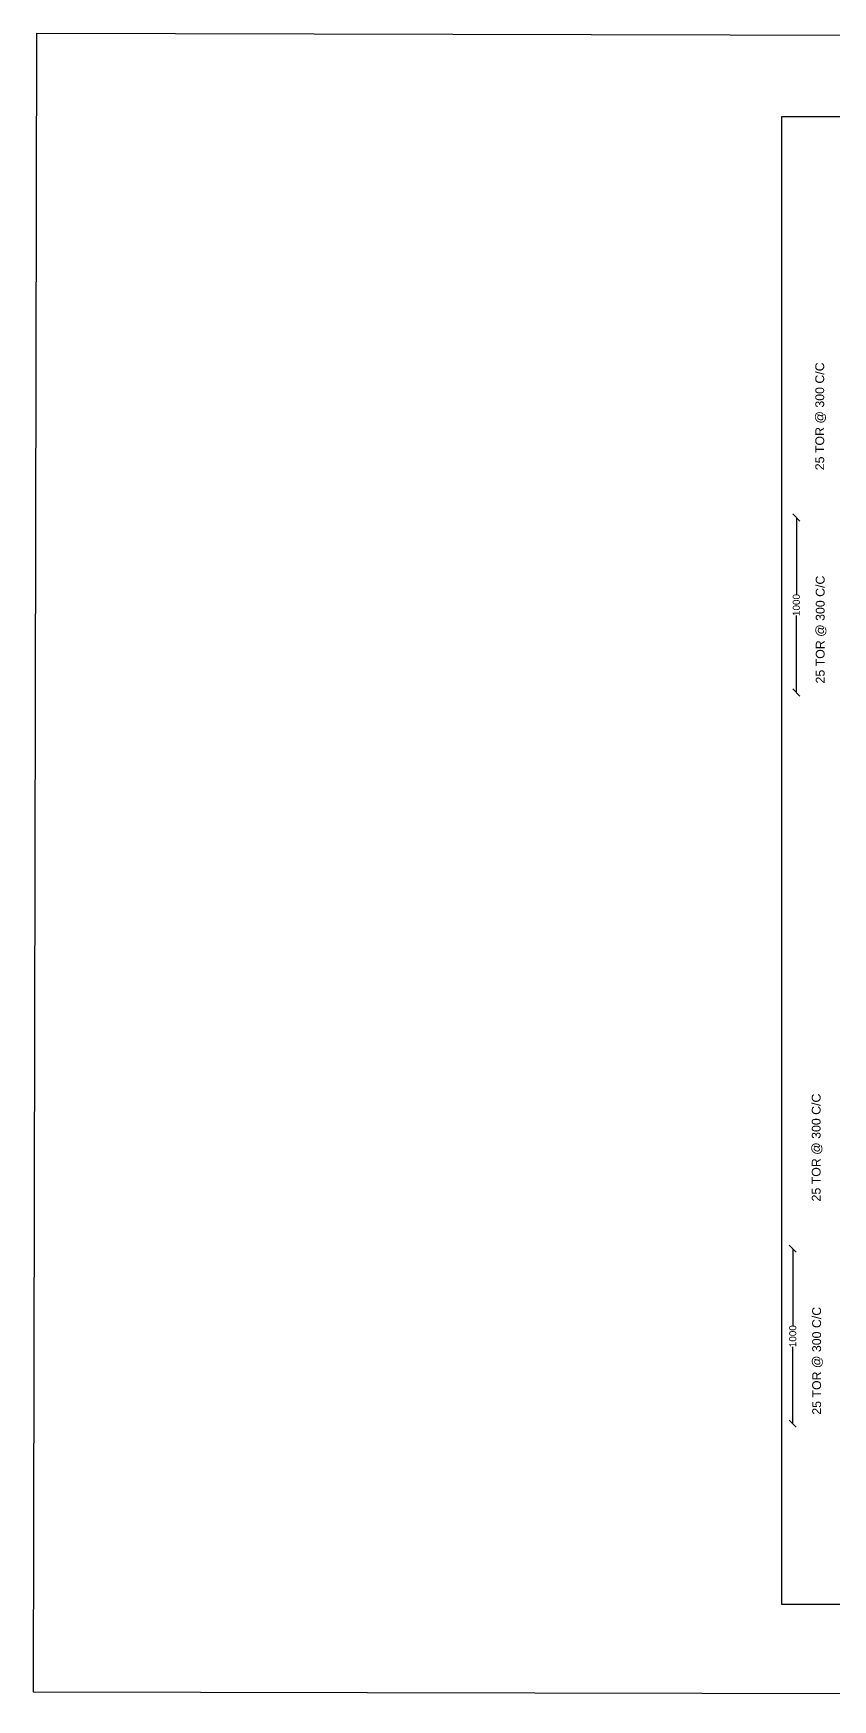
# Model space of a CAD drawing. Header units: metres. Extents: x 4 to 1005, y 1 to 472.
# Drawn here: x 4.3 to 230.1, y 0.9 to 471.7 of the extents above; entities that cross this region are included whole.
import ezdxf

# ---------------------------------------------------------------- set-up
doc = ezdxf.new("R2010")
doc.units = ezdxf.units.M
doc.header["$MEASUREMENT"] = 0
doc.layers.add('DIMENSION', color=7, linetype='Continuous')
doc.layers.add('TEXT', color=7, linetype='Continuous')
doc.styles.get("Standard").update_dxf_attribs({"font": 'arial.ttf'})
doc.dimstyles.get("Standard").update_dxf_attribs({"dimtxt": 2, "dimasz": 2, "dimexe": 0.18, "dimexo": 0.0625, "dimgap": 0.09, "dimtad": 0, "dimdec": 0, "dimzin": 0, "dimdsep": 46, "dimtxsty": 'Standard', "dimblk": 'OBLIQUE', "dimcen": 0, "dimse1": 1, "dimse2": 1, "dimadec": 0, "dimazin": 0, "dimtfac": 1, "dimtdec": 0, "dimtofl": 0, "dimtmove": 0, "dimatfit": 3, "dimfxl": 1, "dimtolj": 1, "dimtzin": 0, "dimarcsym": 0})
picture_1 = doc.add_image_def('image1.jpg', size_in_pixel=(7220, 3384))

# ---------------------------------------------------------------- blocks, each defined once
blk = doc.blocks.new('_Oblique')
at = {"color": 0, "linetype": 'ByBlock', "lineweight": -2}
blk.add_line((-0.5, -0.5), (0.5, 0.5), dxfattribs=at)
blk = doc.blocks.new('*D13')
at = {"layer": 'Defpoints', "color": 0, "transparency": 16777216}
for p in [(219.84, 334.92), (219.83, 285.47), (219.84, 285.47)]:
    blk.add_point(p, dxfattribs=at)
at = {"layer": 'DIMENSION', "color": 0, "lineweight": -2, "transparency": 16777216}
for p, q in [((219.83, 334.92), (219.83, 313.17)), ((219.83, 285.47), (219.83, 307.22))]:
    blk.add_line(p, q, dxfattribs=at)
at = {"layer": 'DIMENSION', "color": 0, "lineweight": -2, "transparency": 16777216, "xscale": 2, "yscale": 2, "zscale": 2}
for p, rotation in [((219.83, 334.92), 90), ((219.83, 285.47), 270)]:
    blk.add_blockref('_Oblique', p, dxfattribs=dict(at, rotation=rotation))
at = {"layer": 'DIMENSION', "color": 0, "transparency": 16777216, "insert": (219.83, 310.19), "char_height": 2, "attachment_point": 5, "rotation": 90}
blk.add_mtext('\\A1;1000', dxfattribs=at)
blk = doc.blocks.new('*D42')
at = {"layer": 'Defpoints', "color": 0, "transparency": 16777216}
for p in [(218.83, 128.32), (218.82, 78.87), (218.83, 78.87)]:
    blk.add_point(p, dxfattribs=at)
at = {"layer": 'DIMENSION', "color": 0, "lineweight": -2, "transparency": 16777216}
for p, q in [((218.82, 128.32), (218.82, 106.57)), ((218.82, 78.87), (218.82, 100.62))]:
    blk.add_line(p, q, dxfattribs=at)
at = {"layer": 'DIMENSION', "color": 0, "lineweight": -2, "transparency": 16777216, "xscale": 2, "yscale": 2, "zscale": 2}
for p, rotation in [((218.82, 128.32), 90), ((218.82, 78.87), 270)]:
    blk.add_blockref('_Oblique', p, dxfattribs=dict(at, rotation=rotation))
at = {"layer": 'DIMENSION', "color": 0, "transparency": 16777216, "insert": (218.82, 103.6), "char_height": 2, "attachment_point": 5, "rotation": 90}
blk.add_mtext('\\A1;1000', dxfattribs=at)

msp = doc.modelspace()

# ---------------------------------------------------------------- linework, layer by layer
at = {"layer": 'DIMENSION'}
msp.add_lwpolyline([(215.75, 448.24), (809.89, 448.24), (809.89, 27.76), (215.75, 27.76)], close=True, dxfattribs=at)

# ---------------------------------------------------------------- texts
at = {"layer": 'TEXT'}
for p in [(227.69, 348.27), (227.82, 288.02), (226.68, 141.67), (226.81, 81.42)]:
    msp.add_text('25 TOR @ 300 C/C', height=2.4962, rotation=90, dxfattribs=at).set_placement(p)

# ---------------------------------------------------------------- dimensions: what is measured, and where the dimension line sits
at = {"layer": 'DIMENSION'}
for base, p1, p2, picture, middle in [((219.83, 285.47), (219.84, 334.92), (219.84, 285.47), '*D13', (219.83, 310.19)), ((218.82, 78.87), (218.83, 128.32), (218.83, 78.87), '*D42', (218.82, 103.6))]:
    dim = msp.add_linear_dim(base=base, p1=p1, p2=p2, angle=90, text='1000', dimstyle='Standard', dxfattribs=at)
    dim.commit()
    dim.dimension.update_dxf_attribs({"geometry": picture, "text_midpoint": middle})

# ---------------------------------------------------------------- pictures from other files: only their frames are drawn
at = {"layer": 'TEXT'}
image = msp.add_image(picture_1, insert=(4.3, 3.02), size_in_units=(1000, 468.7), rotation=-0.12112, dxfattribs=dict(at, fade=32))
image.dxf.flags = 7

doc.saveas('drawing.dxf')
